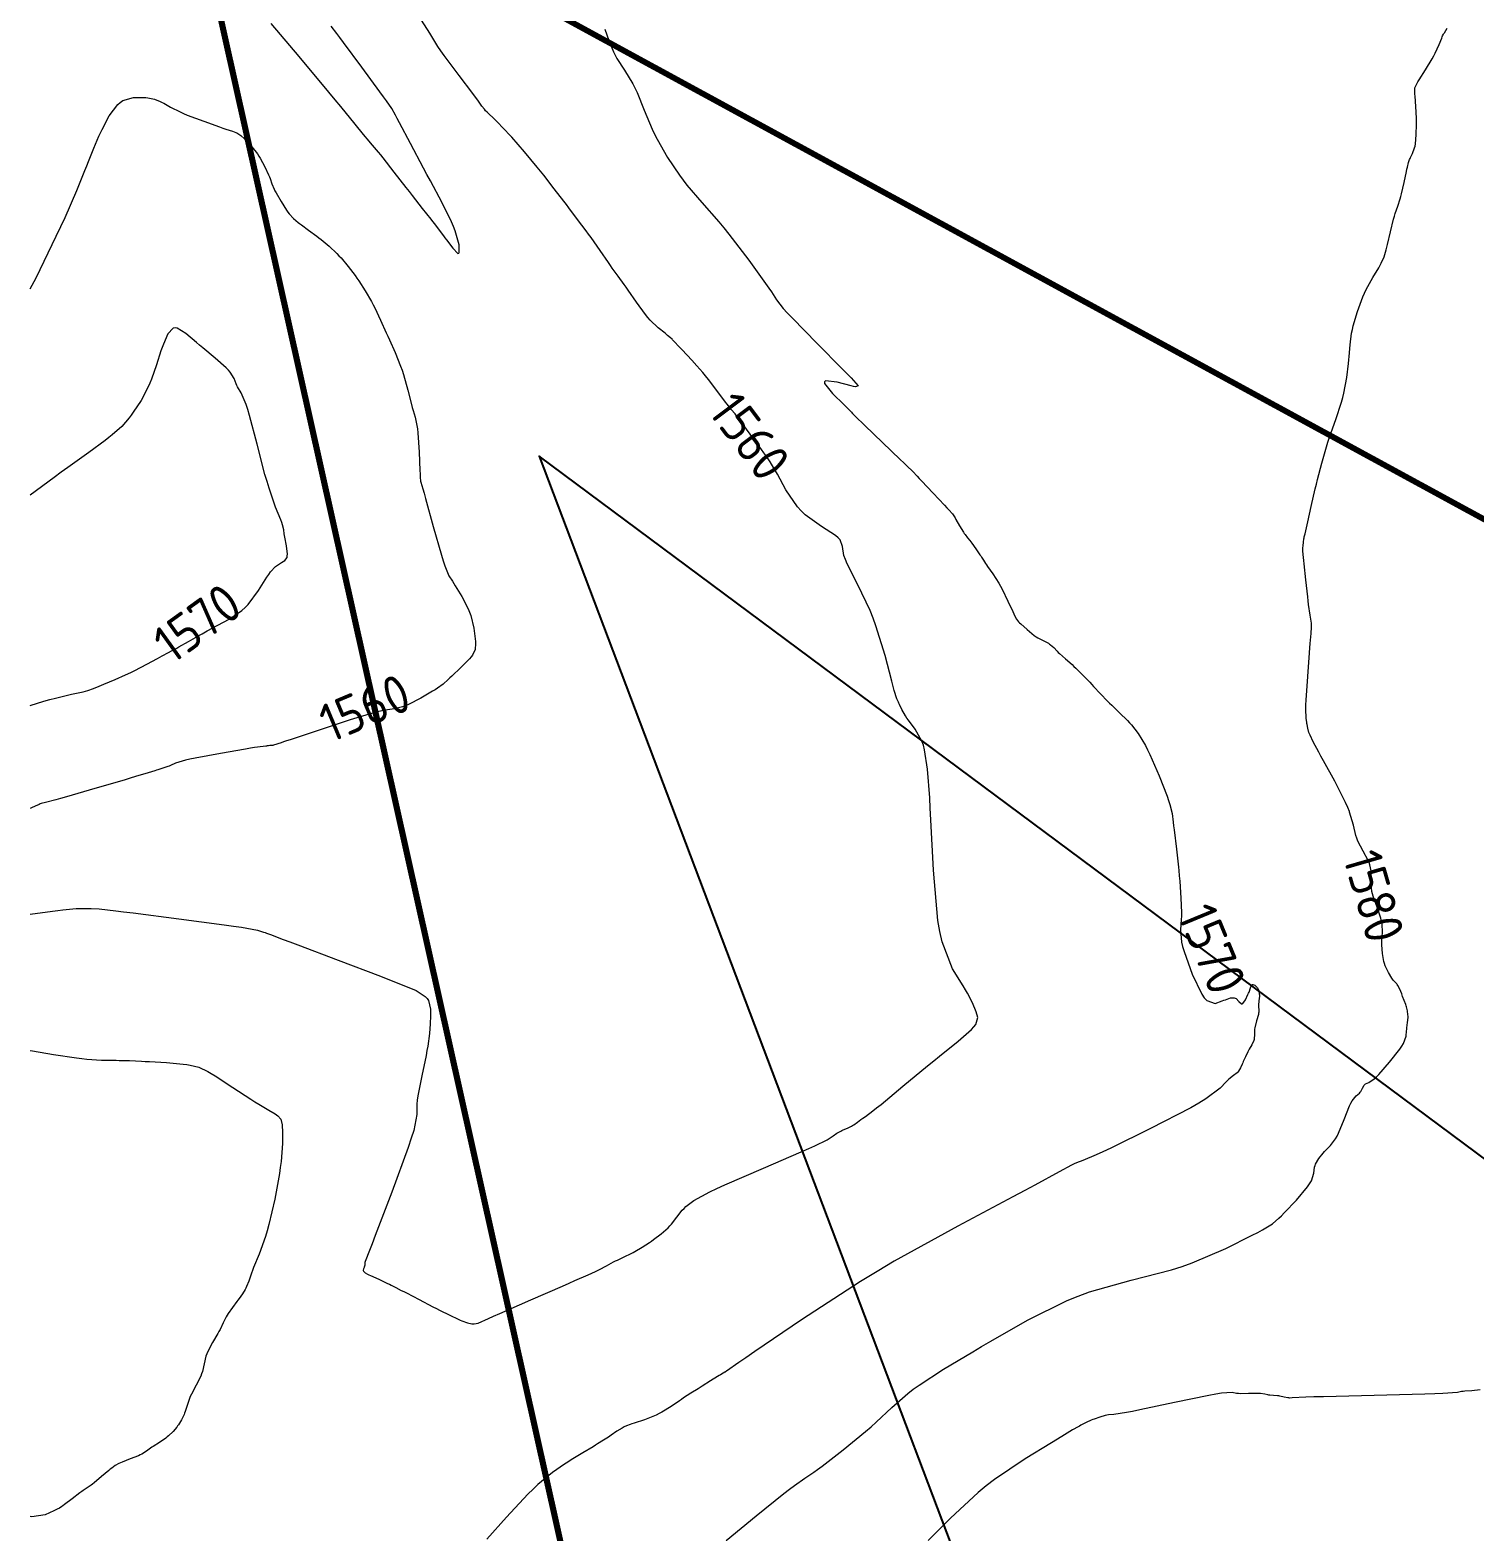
# Model space of a CAD drawing. Header units: millimetres. Extents: x 837477 to 838477, y 1189014 to 1191014.
# Drawn here: x 837476.5 to 837619.3, y 1190321.9 to 1190470.3 of the extents above; entities that cross this region are included whole.
import ezdxf

# ---------------------------------------------------------------- set-up
doc = ezdxf.new("R2010")
doc.units = ezdxf.units.MM
doc.header["$LTSCALE"] = 0.3
doc.layers.add('CORREDORVIA', color=94, linetype='Continuous', lineweight=80)
doc.layers.add('COTAS 10', color=252, linetype='Continuous', lineweight=9)
doc.layers.add('LINEA_DE_CEROS', color=61, linetype='Continuous')
doc.styles.get("Standard").update_dxf_attribs({"font": 'isocp2.shx', "bigfont": '@extfont2.shx'})

msp = doc.modelspace()

# ---------------------------------------------------------------- linework, layer by layer
at = {"layer": 'CORREDORVIA'}
msp.add_lwpolyline([(838157.033, 1190996.193), (838237.174, 1190821.339), (838237.001, 1190602.875), (838240.031, 1190437.198), (838223.537, 1190366.272), (838184.199, 1189898.277), (837734.304, 1190149.151), (837849.078, 1189569.699), (837751.159, 1189231.384), (837593.191, 1189234.399), (837695.481, 1189679.225), (837660.573, 1189835.358), (837597.737, 1190012.464), (837490.666, 1190492.599), (837964.301, 1190234.408), (838010.155, 1190346.41), (837974.613, 1190516.877), (837969.419, 1190653.334), (837963.574, 1190795.982), (837910.676, 1191000.965)], close=True, dxfattribs=at)
at = {"layer": 'COTAS 10'}
for points in [[(837476.514, 1190382.911), (837478.738, 1190383.233), (837479.268, 1190383.301), (837479.75, 1190383.358), (837481.088, 1190383.474), (837482.055, 1190383.497), (837482.303, 1190383.496), (837482.541, 1190383.491), (837483.329, 1190383.445), (837484.982, 1190383.254), (837485.765, 1190383.158), (837486.69, 1190383.044), (837491.207, 1190382.475), (837495.71, 1190381.88), (837496.626, 1190381.749), (837497.399, 1190381.633), (837498.995, 1190381.336), (837499.595, 1190381.148), (837499.739, 1190381.101), (837499.874, 1190381.055), (837500.282, 1190380.907), (837501.52, 1190380.436), (837502.178, 1190380.187), (837502.972, 1190379.887), (837506.98, 1190378.375), (837511.141, 1190376.79), (837512.032, 1190376.444), (837512.809, 1190376.137), (837514.673, 1190375.366), (837515.577, 1190374.777), (837515.749, 1190374.585), (837515.888, 1190374.381), (837516.105, 1190373.543), (837516.085, 1190372.611), (837516.073, 1190372.349), (837516.059, 1190372.084), (837515.984, 1190371.112), (837515.812, 1190369.873), (837515.736, 1190369.44), (837515.647, 1190368.968), (837515.225, 1190366.937), (837514.843, 1190364.962), (837514.781, 1190364.525), (837514.737, 1190364.136), (837514.734, 1190363.127), (837514.429, 1190361.527), (837514.195, 1190360.765), (837513.897, 1190359.864), (837512.277, 1190355.458), (837510.628, 1190351.174), (837510.311, 1190350.349), (837510.055, 1190349.681), (837509.633, 1190348.577), (837509.611, 1190348.492), (837509.603, 1190348.444), (837509.596, 1190348.352), (837509.591, 1190348.261), (837509.588, 1190348.237), (837509.586, 1190348.213), (837509.573, 1190348.132), (837509.549, 1190348.043), (837509.539, 1190348.015), (837509.529, 1190347.985), (837509.48, 1190347.864), (837509.444, 1190347.747), (837509.441, 1190347.72), (837509.442, 1190347.695), (837509.469, 1190347.625), (837509.522, 1190347.57), (837509.538, 1190347.554), (837509.555, 1190347.539), (837509.622, 1190347.482), (837509.875, 1190347.347), (837510.009, 1190347.282), (837510.171, 1190347.205), (837510.987, 1190346.826), (837511.85, 1190346.425), (837512.042, 1190346.334), (837512.213, 1190346.251), (837512.663, 1190346.025), (837513.207, 1190345.736), (837513.439, 1190345.615), (837513.706, 1190345.476), (837514.962, 1190344.822), (837516.332, 1190344.114), (837516.671, 1190343.941), (837516.993, 1190343.777), (837518.008, 1190343.269), (837518.822, 1190342.882), (837519.018, 1190342.795), (837519.2, 1190342.718), (837519.748, 1190342.512), (837520.19, 1190342.422), (837520.305, 1190342.417), (837520.418, 1190342.421), (837520.797, 1190342.508), (837521.812, 1190342.944), (837522.325, 1190343.169), (837522.939, 1190343.438), (837525.992, 1190344.783), (837529.12, 1190346.163), (837529.779, 1190346.453), (837530.35, 1190346.704), (837531.666, 1190347.28), (837532.393, 1190347.61), (837532.592, 1190347.706), (837532.79, 1190347.804), (837533.497, 1190348.176), (837534.19, 1190348.542), (837534.379, 1190348.638), (837534.568, 1190348.73), (837535.24, 1190349.043), (837535.916, 1190349.368), (837536.107, 1190349.468), (837536.299, 1190349.573), (837537.007, 1190349.991), (837537.732, 1190350.467), (837537.935, 1190350.608), (837538.139, 1190350.754), (837538.885, 1190351.317), (837539.58, 1190351.93), (837539.753, 1190352.108), (837539.916, 1190352.289), (837540.433, 1190352.97), (837540.971, 1190353.652), (837541.148, 1190353.834), (837541.337, 1190354.012), (837542.118, 1190354.63), (837543.697, 1190355.484), (837544.388, 1190355.811), (837545.19, 1190356.178), (837549.002, 1190357.83), (837552.723, 1190359.419), (837553.467, 1190359.746), (837554.086, 1190360.024), (837555.286, 1190360.62), (837555.672, 1190360.887), (837555.778, 1190360.958), (837555.884, 1190361.026), (837556.262, 1190361.262), (837556.648, 1190361.478), (837556.758, 1190361.535), (837556.87, 1190361.589), (837557.288, 1190361.774), (837557.702, 1190361.971), (837557.812, 1190362.034), (837557.92, 1190362.099), (837558.292, 1190362.365), (837558.633, 1190362.626), (837558.72, 1190362.689), (837558.805, 1190362.748), (837559.088, 1190362.925), (837559.814, 1190363.475), (837560.179, 1190363.769), (837560.614, 1190364.123), (837562.776, 1190365.914), (837565.211, 1190367.93), (837565.819, 1190368.427), (837566.398, 1190368.897), (837568.25, 1190370.372), (837569.558, 1190371.522), (837569.795, 1190371.787), (837569.978, 1190372.029), (837570.185, 1190372.711), (837570.009, 1190373.264), (837569.951, 1190373.426), (837569.889, 1190373.591), (837569.63, 1190374.218), (837569.159, 1190375.121), (837568.963, 1190375.46), (837568.739, 1190375.838), (837567.694, 1190377.524), (837566.654, 1190380.198), (837566.434, 1190381.198), (837566.242, 1190382.31), (837565.795, 1190387.267), (837565.551, 1190392.263), (837565.488, 1190393.4), (837565.427, 1190394.431), (837565.224, 1190397.267), (837564.922, 1190399.175), (837564.798, 1190399.622), (837564.657, 1190400.033), (837564.004, 1190401.221), (837563.334, 1190402.099), (837563.183, 1190402.314), (837563.047, 1190402.518), (837562.68, 1190403.152), (837562.439, 1190403.652), (837562.382, 1190403.77), (837562.33, 1190403.879), (837562.18, 1190404.203), (837561.927, 1190405.022), (837561.81, 1190405.443), (837561.673, 1190405.949), (837561.012, 1190408.481), (837560.116, 1190411.433), (837559.832, 1190412.203), (837559.531, 1190412.954), (837558.314, 1190415.496), (837557.281, 1190417.543), (837557.096, 1190417.982), (837556.955, 1190418.366), (837556.811, 1190419.287), (837556.581, 1190419.929), (837556.386, 1190420.136), (837556.133, 1190420.356), (837554.744, 1190421.256), (837553.816, 1190421.92), (837553.131, 1190422.409), (837552.737, 1190422.787), (837552.366, 1190423.191), (837551.218, 1190424.866), (837550.372, 1190426.414), (837550.191, 1190426.738), (837550.034, 1190427.017), (837549.661, 1190427.647), (837549.224, 1190428.269), (837549.026, 1190428.542), (837548.795, 1190428.859), (837547.683, 1190430.372), (837546.589, 1190431.844), (837546.369, 1190432.136), (837546.185, 1190432.377), (837545.82, 1190432.832), (837545.538, 1190433.175), (837545.406, 1190433.346), (837545.251, 1190433.55), (837544.499, 1190434.563), (837543.552, 1190435.789), (837543.275, 1190436.128), (837542.991, 1190436.466), (837542.414, 1190437.118), (837541.911, 1190437.686), (837540.971, 1190438.703), (837540.607, 1190439.093), (837540.236, 1190439.486), (837540.054, 1190439.667), (837540.007, 1190439.714), (837539.96, 1190439.759), (837539.802, 1190439.907), (837539.527, 1190440.142), (837539.407, 1190440.241), (837539.268, 1190440.355), (837538.607, 1190440.89), (837537.798, 1190441.662), (837537.566, 1190441.925), (837537.33, 1190442.209), (837536.446, 1190443.413), (837535.618, 1190444.626), (837535.416, 1190444.916), (837535.227, 1190445.185), (837534.643, 1190445.992), (837534.061, 1190446.793), (837533.872, 1190447.059), (837533.671, 1190447.344), (837532.847, 1190448.535), (837531.959, 1190449.808), (837531.718, 1190450.145), (837531.48, 1190450.475), (837530.635, 1190451.614), (837529.775, 1190452.744), (837529.527, 1190453.07), (837529.275, 1190453.401), (837528.326, 1190454.641), (837527.279, 1190455.975), (837526.965, 1190456.365), (837526.64, 1190456.764), (837525.377, 1190458.28), (837524.121, 1190459.722), (837523.8, 1190460.074), (837523.491, 1190460.406), (837522.471, 1190461.437), (837521.695, 1190462.195), (837521.54, 1190462.355), (837521.411, 1190462.494), (837521.159, 1190462.818), (837520.765, 1190463.393), (837520.546, 1190463.69), (837520.279, 1190464.047), (837518.918, 1190465.836), (837517.455, 1190467.805), (837517.124, 1190468.276), (837516.825, 1190468.714), (837516.011, 1190470.031), (837515.206, 1190471.308)], [(837500.327, 1190470.987), (837503.084, 1190467.697), (837506.002, 1190464.2), (837506.637, 1190463.434), (837507.198, 1190462.755), (837508.602, 1190461.033), (837509.426, 1190460.014), (837509.621, 1190459.779), (837509.801, 1190459.564), (837510.334, 1190458.958), (837510.931, 1190458.26), (837511.152, 1190457.988), (837511.396, 1190457.681), (837512.481, 1190456.288), (837513.666, 1190454.752), (837513.973, 1190454.356), (837514.272, 1190453.972), (837515.278, 1190452.689), (837516.112, 1190451.63), (837516.302, 1190451.387), (837516.476, 1190451.166), (837516.955, 1190450.547), (837517.383, 1190449.984), (837517.523, 1190449.797), (837517.673, 1190449.596), (837518.292, 1190448.761), (837518.801, 1190448.253), (837518.881, 1190448.259), (837518.935, 1190448.329), (837518.912, 1190449.11), (837518.536, 1190450.473), (837518.369, 1190450.911), (837518.173, 1190451.373), (837517.237, 1190453.26), (837516.079, 1190455.406), (837515.744, 1190456.033), (837515.402, 1190456.673), (837514.115, 1190459.102), (837513.023, 1190461.168), (837512.805, 1190461.58), (837512.623, 1190461.922), (837512.267, 1190462.578), (837511.738, 1190463.327), (837511.446, 1190463.727), (837511.092, 1190464.211), (837509.29, 1190466.656), (837507.48, 1190469.097), (837507.121, 1190469.579), (837506.823, 1190469.976), (837506.264, 1190470.707)], [(837533.333, 1190470.414), (837533.727, 1190469.279), (837534.188, 1190468.159), (837534.348, 1190467.843), (837534.522, 1190467.524), (837535.268, 1190466.348), (837536.077, 1190465.018), (837536.291, 1190464.601), (837536.501, 1190464.163), (837537.223, 1190462.408), (837537.995, 1190460.54), (837538.236, 1190460.03), (837538.49, 1190459.525), (837539.506, 1190457.729), (837540.694, 1190455.969), (837541.057, 1190455.486), (837541.433, 1190455.005), (837542.915, 1190453.286), (837544.583, 1190451.372), (837545.077, 1190450.769), (837545.585, 1190450.134), (837547.536, 1190447.574), (837549.199, 1190445.288), (837549.525, 1190444.825), (837549.794, 1190444.436), (837550.279, 1190443.644), (837550.96, 1190442.796), (837551.352, 1190442.371), (837551.832, 1190441.863), (837554.299, 1190439.345), (837556.771, 1190436.842), (837557.254, 1190436.345), (837557.649, 1190435.933), (837558.347, 1190435.152), (837558.108, 1190435.068), (837557.911, 1190435.095), (837557.658, 1190435.144), (837556.274, 1190435.502), (837555.14, 1190435.638), (837555.044, 1190435.546), (837555.043, 1190435.398), (837555.827, 1190434.396), (837556.965, 1190433.281), (837557.188, 1190433.062), (837557.37, 1190432.881), (837557.691, 1190432.549), (837557.759, 1190432.464), (837557.781, 1190432.439), (837557.805, 1190432.413), (837557.901, 1190432.313), (837558.403, 1190431.827), (837558.682, 1190431.558), (837559.021, 1190431.231), (837560.754, 1190429.563), (837562.509, 1190427.873), (837562.862, 1190427.532), (837563.158, 1190427.246), (837563.748, 1190426.671), (837564.191, 1190426.214), (837564.393, 1190426.003), (837564.631, 1190425.754), (837565.777, 1190424.549), (837566.905, 1190423.353), (837567.131, 1190423.11), (837567.319, 1190422.906), (837567.689, 1190422.487), (837567.871, 1190422.206), (837567.941, 1190422.09), (837568.021, 1190421.956), (837568.381, 1190421.33), (837568.753, 1190420.7), (837568.84, 1190420.564), (837568.921, 1190420.443), (837569.153, 1190420.143), (837569.395, 1190419.856), (837569.481, 1190419.744), (837569.575, 1190419.617), (837569.986, 1190419.04), (837570.383, 1190418.461), (837570.469, 1190418.334), (837570.545, 1190418.22), (837570.733, 1190417.927), (837570.948, 1190417.598), (837571.041, 1190417.461), (837571.148, 1190417.304), (837571.655, 1190416.573), (837572.251, 1190415.636), (837572.414, 1190415.35), (837572.577, 1190415.052), (837573.157, 1190413.877), (837573.635, 1190412.842), (837573.734, 1190412.632), (837573.818, 1190412.455), (837573.998, 1190412.09), (837574.212, 1190411.84), (837574.317, 1190411.736), (837574.442, 1190411.616), (837575.06, 1190411.053), (837575.765, 1190410.478), (837575.945, 1190410.349), (837576.118, 1190410.235), (837576.69, 1190409.932), (837577.165, 1190409.7), (837577.278, 1190409.63), (837577.381, 1190409.557), (837577.687, 1190409.271), (837578.016, 1190408.919), (837578.135, 1190408.805), (837578.266, 1190408.683), (837578.84, 1190408.18), (837579.5, 1190407.597), (837579.686, 1190407.424), (837579.873, 1190407.246), (837580.557, 1190406.563), (837581.246, 1190405.846), (837581.435, 1190405.646), (837581.625, 1190405.446), (837582.304, 1190404.721), (837583.006, 1190403.99), (837583.209, 1190403.787), (837583.417, 1190403.583), (837584.199, 1190402.842), (837584.973, 1190402.074), (837585.175, 1190401.853), (837585.373, 1190401.628), (837586.043, 1190400.783), (837586.745, 1190399.615), (837586.963, 1190399.187), (837587.191, 1190398.712), (837588.097, 1190396.616), (837588.888, 1190394.587), (837589.043, 1190394.155), (837589.17, 1190393.779), (837589.397, 1190392.889), (837589.488, 1190392.029), (837589.529, 1190391.671), (837589.577, 1190391.262), (837589.807, 1190389.356), (837590.007, 1190387.578), (837590.044, 1190387.249), (837590.096, 1190386.713), (837590.142, 1190386.198), (837590.259, 1190384.509), (837590.299, 1190383.086), (837590.296, 1190382.737), (837590.288, 1190382.409), (837590.211, 1190381.388), (837590.315, 1190380.173), (837590.422, 1190379.722), (837590.562, 1190379.221), (837591.351, 1190376.996), (837592.315, 1190375.002), (837592.567, 1190374.646), (837592.811, 1190374.374), (837593.635, 1190374.102), (837594.341, 1190374.356), (837594.511, 1190374.417), (837594.669, 1190374.472), (837595.149, 1190374.638), (837595.525, 1190374.667), (837595.619, 1190374.636), (837595.707, 1190374.59), (837595.988, 1190374.284), (837596.24, 1190374.059), (837596.311, 1190374.063), (837596.382, 1190374.095), (837596.643, 1190374.453), (837596.879, 1190374.969), (837596.934, 1190375.102), (837596.985, 1190375.23), (837597.132, 1190375.654), (837597.271, 1190375.932), (837597.317, 1190375.968), (837597.366, 1190375.986), (837597.569, 1190375.903), (837597.764, 1190375.695), (837597.808, 1190375.635), (837597.847, 1190375.572), (837597.953, 1190375.336), (837598.002, 1190375.037), (837598.006, 1190374.935), (837598.006, 1190374.825), (837597.969, 1190374.359), (837597.928, 1190373.913), (837597.925, 1190373.815), (837597.925, 1190373.729), (837597.956, 1190373.511), (837597.956, 1190373.249), (837597.937, 1190373.134), (837597.909, 1190373.001), (837597.74, 1190372.37), (837597.57, 1190371.701), (837597.542, 1190371.545), (837597.521, 1190371.401), (837597.515, 1190370.983), (837597.504, 1190370.63), (837597.48, 1190370.526), (837597.448, 1190370.42), (837597.257, 1190370.017), (837597.01, 1190369.579), (837596.943, 1190369.451), (837596.876, 1190369.321), (837596.636, 1190368.828), (837596.417, 1190368.349), (837596.364, 1190368.228), (837596.313, 1190368.111), (837596.154, 1190367.729), (837595.96, 1190367.398), (837595.887, 1190367.314), (837595.806, 1190367.233), (837595.445, 1190366.966), (837594.993, 1190366.623), (837594.854, 1190366.495), (837594.711, 1190366.351), (837594.145, 1190365.712), (837592.724, 1190364.655), (837592.04, 1190364.249), (837591.231, 1190363.793), (837587.262, 1190361.738), (837583.323, 1190359.807), (837582.532, 1190359.43), (837581.872, 1190359.122), (837580.574, 1190358.579), (837579.938, 1190358.345), (837579.696, 1190358.232), (837579.426, 1190358.098), (837578.212, 1190357.439), (837575.826, 1190356.136), (837574.817, 1190355.595), (837573.658, 1190354.977), (837568.212, 1190352.095), (837561.927, 1190348.61), (837560.239, 1190347.611), (837558.573, 1190346.598), (837552.743, 1190342.817), (837548.151, 1190339.684), (837547.266, 1190339.079), (837546.548, 1190338.588), (837545.351, 1190337.763), (837545.238, 1190337.682), (837545.203, 1190337.659), (837545.167, 1190337.637), (837545.025, 1190337.559), (837544.74, 1190337.393), (837544.613, 1190337.315), (837544.466, 1190337.224), (837543.762, 1190336.779), (837542.953, 1190336.266), (837542.74, 1190336.132), (837542.532, 1190336.001), (837541.817, 1190335.556), (837541.103, 1190335.098), (837540.895, 1190334.959), (837540.683, 1190334.816), (837539.88, 1190334.253), (837538.968, 1190333.69), (837538.687, 1190333.547), (837538.393, 1190333.408), (837537.231, 1190332.952), (837536.203, 1190332.604), (837535.994, 1190332.534), (837535.818, 1190332.475), (837535.457, 1190332.357), (837535.224, 1190332.245), (837535.129, 1190332.189), (837535.021, 1190332.124), (837534.518, 1190331.8), (837533.956, 1190331.426), (837533.81, 1190331.329), (837533.667, 1190331.235), (837533.188, 1190330.92), (837532.6, 1190330.548), (837532.389, 1190330.419), (837532.157, 1190330.278), (837531.145, 1190329.676), (837529.986, 1190328.965), (837529.66, 1190328.757), (837529.333, 1190328.542), (837528.136, 1190327.726), (837526.704, 1190326.532), (837526.228, 1190326.081), (837525.719, 1190325.577), (837523.595, 1190323.319), (837521.648, 1190321.151)], [(837545.32, 1190321.005), (837548.279, 1190323.432), (837551.021, 1190325.642), (837551.586, 1190326.085), (837552.067, 1190326.455), (837553.102, 1190327.181), (837553.974, 1190327.759), (837554.352, 1190328.036), (837554.79, 1190328.363), (837556.862, 1190329.966), (837559.097, 1190331.784), (837559.637, 1190332.247), (837560.142, 1190332.692), (837561.685, 1190334.153), (837563.268, 1190335.552), (837563.8, 1190335.958), (837564.372, 1190336.372), (837566.775, 1190337.936), (837569.673, 1190339.663), (837570.557, 1190340.181), (837571.476, 1190340.716), (837575.091, 1190342.788), (837579.004, 1190344.722), (837580.111, 1190345.168), (837581.229, 1190345.577), (837585.353, 1190346.733), (837589.337, 1190347.765), (837590.367, 1190348.096), (837591.364, 1190348.446), (837594.7, 1190349.871), (837597.308, 1190351.189), (837597.846, 1190351.47), (837598.305, 1190351.716), (837599.297, 1190352.304), (837599.947, 1190352.88), (837600.19, 1190353.118), (837600.46, 1190353.39), (837601.662, 1190354.657), (837602.768, 1190355.972), (837602.977, 1190356.274), (837603.144, 1190356.549), (837603.398, 1190357.319), (837603.462, 1190357.906), (837603.509, 1190358.065), (837603.568, 1190358.223), (837603.89, 1190358.784), (837604.312, 1190359.314), (837604.435, 1190359.453), (837604.561, 1190359.589), (837605.038, 1190360.05), (837605.546, 1190360.715), (837605.691, 1190360.978), (837605.839, 1190361.276), (837606.389, 1190362.639), (837606.917, 1190363.964), (837607.05, 1190364.238), (837607.177, 1190364.472), (837607.589, 1190364.98), (837607.912, 1190365.245), (837607.983, 1190365.324), (837608.046, 1190365.407), (837608.206, 1190365.73), (837608.365, 1190366.023), (837608.428, 1190366.086), (837608.498, 1190366.142), (837608.819, 1190366.282), (837609.362, 1190366.643), (837609.572, 1190366.839), (837609.809, 1190367.076), (837610.882, 1190368.279), (837611.889, 1190369.569), (837612.085, 1190369.862), (837612.245, 1190370.127), (837612.52, 1190370.851), (837612.565, 1190371.39), (837612.58, 1190371.539), (837612.595, 1190371.687), (837612.659, 1190372.219), (837612.698, 1190372.719), (837612.698, 1190372.847), (837612.693, 1190372.971), (837612.635, 1190373.379), (837612.534, 1190373.763), (837612.502, 1190373.871), (837612.468, 1190373.981), (837612.33, 1190374.383), (837612.169, 1190374.802), (837612.122, 1190374.921), (837612.072, 1190375.043), (837611.882, 1190375.495), (837611.691, 1190375.885), (837611.642, 1190375.967), (837611.594, 1190376.038), (837611.434, 1190376.2), (837611.239, 1190376.399), (837611.169, 1190376.493), (837611.092, 1190376.604), (837610.757, 1190377.143), (837610.435, 1190377.831), (837610.367, 1190378.035), (837610.308, 1190378.244), (837610.171, 1190379.051), (837610.122, 1190379.883), (837610.12, 1190380.108), (837610.122, 1190380.332), (837610.167, 1190381.121), (837610.132, 1190381.977), (837610.083, 1190382.243), (837610.017, 1190382.521), (837609.638, 1190383.627), (837609.249, 1190384.692), (837609.176, 1190384.943), (837609.12, 1190385.175), (837609.044, 1190385.857), (837609.063, 1190386.405), (837609.066, 1190386.553), (837609.068, 1190386.7), (837609.066, 1190387.215), (837608.938, 1190387.817), (837608.861, 1190388.018), (837608.765, 1190388.233), (837608.265, 1190389.137), (837607.739, 1190390.143), (837607.627, 1190390.424), (837607.529, 1190390.706), (837607.295, 1190391.729), (837606.927, 1190393.019), (837606.911, 1190393.059), (837606.745, 1190393.468), (837606.528, 1190393.957), (837605.453, 1190396.057), (837604.334, 1190398.093), (837604.089, 1190398.543), (837603.873, 1190398.943), (837603.325, 1190399.975), (837603.022, 1190400.609), (837602.959, 1190400.759), (837602.906, 1190400.898), (837602.792, 1190401.305), (837602.733, 1190401.66), (837602.715, 1190401.766), (837602.696, 1190401.875), (837602.621, 1190402.299), (837602.597, 1190403.201), (837602.61, 1190403.613), (837602.632, 1190404.094), (837602.782, 1190406.416), (837602.962, 1190408.76), (837603.003, 1190409.255), (837603.039, 1190409.685), (837603.138, 1190410.68), (837603.168, 1190411.299), (837603.16, 1190411.491), (837603.146, 1190411.691), (837603.04, 1190412.489), (837602.879, 1190413.546), (837602.831, 1190413.91), (837602.781, 1190414.304), (837602.588, 1190415.988), (837602.422, 1190417.569), (837602.389, 1190417.899), (837602.363, 1190418.183), (837602.314, 1190418.82), (837602.314, 1190419.156), (837602.324, 1190419.344), (837602.36, 1190419.689), (837602.413, 1190420.029), (837602.429, 1190420.121), (837602.447, 1190420.212), (837602.518, 1190420.53), (837602.659, 1190421.131), (837602.72, 1190421.4), (837602.792, 1190421.712), (837603.131, 1190423.212), (837603.537, 1190424.959), (837603.65, 1190425.429), (837603.764, 1190425.892), (837604.177, 1190427.512), (837604.642, 1190429.133), (837604.788, 1190429.596), (837604.942, 1190430.066), (837605.56, 1190431.814), (837606.133, 1190433.541), (837606.258, 1190433.997), (837606.368, 1190434.443), (837606.644, 1190435.974), (837606.805, 1190437.365), (837606.842, 1190437.723), (837606.875, 1190438.068), (837606.97, 1190439.217), (837607.127, 1190440.373), (837607.2, 1190440.724), (837607.286, 1190441.088), (837607.701, 1190442.512), (837608.238, 1190443.943), (837608.4, 1190444.311), (837608.567, 1190444.666), (837609.222, 1190445.85), (837609.812, 1190446.837), (837609.94, 1190447.069), (837610.052, 1190447.283), (837610.326, 1190447.908), (837610.53, 1190448.596), (837610.597, 1190448.849), (837610.669, 1190449.13), (837610.968, 1190450.374), (837611.278, 1190451.633), (837611.356, 1190451.922), (837611.432, 1190452.187), (837611.678, 1190452.931), (837611.913, 1190453.642), (837611.981, 1190453.886), (837612.051, 1190454.149), (837612.313, 1190455.27), (837612.546, 1190456.332), (837612.597, 1190456.559), (837612.641, 1190456.756), (837612.755, 1190457.224), (837612.86, 1190457.531), (837612.901, 1190457.626), (837612.946, 1190457.727), (837613.148, 1190458.126), (837613.347, 1190458.668), (837613.389, 1190458.859), (837613.426, 1190459.066), (837613.513, 1190459.961), (837613.536, 1190461.007), (837613.532, 1190461.31), (837613.524, 1190461.618), (837613.458, 1190462.78), (837613.389, 1190463.789), (837613.379, 1190464), (837613.373, 1190464.183), (837613.385, 1190464.599), (837613.566, 1190465.012), (837613.666, 1190465.192), (837613.789, 1190465.4), (837614.414, 1190466.392), (837615.09, 1190467.493), (837615.245, 1190467.77), (837615.387, 1190468.036), (837615.78, 1190468.896), (837616.027, 1190469.527), (837616.076, 1190469.649), (837616.116, 1190469.748), (837616.191, 1190469.912), (837616.242, 1190469.979), (837616.267, 1190470.017), (837616.297, 1190470.063), (837616.445, 1190470.299), (837616.558, 1190470.522)], [(837476.514, 1190444.761), (837477.114, 1190445.838), (837479.105, 1190449.942), (837479.562, 1190450.912), (837479.977, 1190451.811), (837481.133, 1190454.459), (837481.929, 1190456.429), (837482.118, 1190456.9), (837482.292, 1190457.339), (837482.807, 1190458.658), (837483.301, 1190459.821), (837483.462, 1190460.161), (837483.633, 1190460.51), (837484.339, 1190461.837), (837485.177, 1190462.957), (837485.432, 1190463.175), (837485.696, 1190463.352), (837486.73, 1190463.662), (837487.717, 1190463.665), (837487.951, 1190463.649), (837488.169, 1190463.627), (837488.815, 1190463.486), (837489.386, 1190463.252), (837489.556, 1190463.171), (837489.732, 1190463.083), (837490.41, 1190462.704), (837491.347, 1190462.231), (837491.685, 1190462.083), (837492.058, 1190461.927), (837493.689, 1190461.304), (837495.251, 1190460.744), (837495.581, 1190460.629), (837495.865, 1190460.531), (837496.521, 1190460.319), (837496.867, 1190460.195), (837496.957, 1190460.152), (837497.044, 1190460.106), (837497.338, 1190459.907), (837497.674, 1190459.599), (837497.788, 1190459.484), (837497.912, 1190459.356), (837498.436, 1190458.787), (837498.989, 1190458.085), (837499.131, 1190457.874), (837499.269, 1190457.656), (837499.727, 1190456.805), (837500.094, 1190456.001), (837500.174, 1190455.812), (837500.245, 1190455.638), (837500.423, 1190455.128), (837500.631, 1190454.606), (837500.721, 1190454.423), (837500.825, 1190454.224), (837501.316, 1190453.366), (837501.858, 1190452.523), (837501.994, 1190452.332), (837502.124, 1190452.16), (837502.541, 1190451.695), (837503.001, 1190451.31), (837503.158, 1190451.189), (837503.328, 1190451.061), (837504.046, 1190450.546), (837504.844, 1190449.963), (837505.064, 1190449.793), (837505.283, 1190449.619), (837506.071, 1190448.958), (837506.837, 1190448.234), (837507.043, 1190448.02), (837507.246, 1190447.8), (837507.957, 1190446.959), (837508.637, 1190446.054), (837508.821, 1190445.794), (837509.003, 1190445.53), (837509.644, 1190444.542), (837510.258, 1190443.483), (837510.423, 1190443.174), (837510.585, 1190442.858), (837511.154, 1190441.658), (837511.713, 1190440.408), (837511.869, 1190440.06), (837512.026, 1190439.711), (837512.597, 1190438.443), (837513.139, 1190437.098), (837513.276, 1190436.7), (837513.409, 1190436.29), (837513.844, 1190434.719), (837514.201, 1190433.309), (837514.285, 1190433.001), (837514.362, 1190432.73), (837514.587, 1190432.048), (837514.754, 1190431.248), (837514.796, 1190430.903), (837514.835, 1190430.503), (837514.96, 1190428.61), (837515.051, 1190426.798), (837515.069, 1190426.449), (837515.084, 1190426.167), (837515.112, 1190425.698), (837515.12, 1190425.667), (837515.122, 1190425.661), (837515.125, 1190425.655), (837515.136, 1190425.642), (837515.332, 1190424.966), (837515.451, 1190424.542), (837515.599, 1190424.015), (837516.365, 1190421.261), (837517.179, 1190418.43), (837517.356, 1190417.856), (837517.513, 1190417.373), (837517.903, 1190416.385), (837518.253, 1190415.83), (837518.383, 1190415.62), (837518.529, 1190415.385), (837519.176, 1190414.334), (837519.812, 1190413.118), (837519.95, 1190412.78), (837520.071, 1190412.442), (837520.372, 1190411.215), (837520.51, 1190410.139), (837520.528, 1190409.896), (837520.538, 1190409.677), (837520.504, 1190409.083), (837520.234, 1190408.542), (837520.096, 1190408.356), (837519.929, 1190408.155), (837519.098, 1190407.297), (837518.212, 1190406.463), (837518.012, 1190406.276), (837517.831, 1190406.108), (837517.341, 1190405.663), (837516.781, 1190405.256), (837516.557, 1190405.113), (837516.302, 1190404.957), (837515.131, 1190404.283), (837513.902, 1190403.657), (837513.61, 1190403.531), (837513.339, 1190403.426), (837512.539, 1190403.218), (837511.851, 1190403.121), (837511.652, 1190403.087), (837511.449, 1190403.049), (837510.684, 1190402.886), (837509.359, 1190402.506), (837508.802, 1190402.333), (837508.163, 1190402.129), (837505.171, 1190401.147), (837502.319, 1190400.198), (837501.769, 1190400.016), (837501.576, 1190399.953), (837501.322, 1190399.868), (837500.572, 1190399.627), (837500.495, 1190399.615), (837500.472, 1190399.612), (837500.448, 1190399.61), (837500.358, 1190399.605), (837500.26, 1190399.599), (837500.231, 1190399.596), (837500.202, 1190399.592), (837500.092, 1190399.574), (837499.938, 1190399.552), (837499.882, 1190399.545), (837499.82, 1190399.538), (837499.545, 1190399.511), (837498.708, 1190399.388), (837498.292, 1190399.32), (837497.796, 1190399.238), (837495.336, 1190398.819), (837492.839, 1190398.358), (837492.318, 1190398.249), (837491.872, 1190398.148), (837490.879, 1190397.852), (837490.381, 1190397.628), (837490.247, 1190397.572), (837490.115, 1190397.52), (837489.653, 1190397.356), (837489.152, 1190397.198), (837488.996, 1190397.149), (837488.831, 1190397.097), (837488.174, 1190396.894), (837486.94, 1190396.524), (837486.411, 1190396.367), (837485.802, 1190396.186), (837482.929, 1190395.339), (837480.111, 1190394.518), (837479.537, 1190394.355), (837479.052, 1190394.219), (837478.044, 1190393.959), (837477.628, 1190393.858), (837477.516, 1190393.822), (837477.405, 1190393.783), (837477.017, 1190393.615), (837476.668, 1190393.444), (837476.581, 1190393.403), (837476.514, 1190393.372)], [(837476.514, 1190403.565), (837477.892, 1190403.969), (837478.479, 1190404.131), (837479.023, 1190404.277), (837480.623, 1190404.663), (837481.756, 1190404.92), (837482.005, 1190404.983), (837482.226, 1190405.044), (837482.792, 1190405.238), (837483.351, 1190405.481), (837483.568, 1190405.572), (837483.812, 1190405.674), (837484.918, 1190406.128), (837485.95, 1190406.576), (837486.181, 1190406.676), (837486.524, 1190406.837), (837486.863, 1190407.001), (837488.066, 1190407.628), (837489.113, 1190408.203), (837489.355, 1190408.336), (837489.576, 1190408.456), (837490.203, 1190408.795), (837490.805, 1190409.123), (837491.011, 1190409.237), (837491.234, 1190409.36), (837492.181, 1190409.891), (837493.108, 1190410.413), (837493.318, 1190410.532), (837493.508, 1190410.639), (837494.025, 1190410.934), (837494.594, 1190411.244), (837494.817, 1190411.362), (837495.068, 1190411.494), (837496.209, 1190412.083), (837497.457, 1190412.934), (837497.775, 1190413.23), (837498.082, 1190413.552), (837499.092, 1190414.934), (837499.92, 1190416.242), (837500.112, 1190416.516), (837500.287, 1190416.754), (837500.783, 1190417.296), (837501.16, 1190417.566), (837501.26, 1190417.631), (837501.357, 1190417.692), (837501.692, 1190417.877), (837501.912, 1190418.199), (837501.938, 1190418.345), (837501.948, 1190418.517), (837501.854, 1190419.345), (837501.696, 1190420.189), (837501.664, 1190420.371), (837501.639, 1190420.53), (837501.591, 1190420.916), (837501.461, 1190421.406), (837501.383, 1190421.63), (837501.286, 1190421.893), (837500.788, 1190423.164), (837500.13, 1190425.045), (837499.934, 1190425.694), (837499.731, 1190426.397), (837498.947, 1190429.396), (837498.204, 1190432.215), (837498.028, 1190432.805), (837497.864, 1190433.313), (837497.377, 1190434.457), (837497.023, 1190435.045), (837496.943, 1190435.201), (837496.871, 1190435.355), (837496.673, 1190435.889), (837496.3, 1190436.511), (837496.116, 1190436.719), (837495.897, 1190436.944), (837494.819, 1190437.889), (837493.579, 1190438.903), (837493.259, 1190439.172), (837492.949, 1190439.436), (837491.915, 1190440.344), (837491.051, 1190440.868), (837490.849, 1190440.889), (837490.663, 1190440.856), (837490.124, 1190440.292), (837489.692, 1190439.269), (837489.573, 1190438.947), (837489.454, 1190438.608), (837489.026, 1190437.245), (837488.529, 1190435.809), (837488.367, 1190435.424), (837488.194, 1190435.044), (837487.48, 1190433.717), (837486.71, 1190432.537), (837486.502, 1190432.25), (837486.297, 1190431.98), (837485.574, 1190431.147), (837484.646, 1190430.314), (837484.312, 1190430.043), (837483.944, 1190429.756), (837482.335, 1190428.575), (837480.259, 1190427.09), (837479.597, 1190426.612), (837478.898, 1190426.105), (837476.514, 1190424.363)], [(837476.514, 1190369.45), (837476.772, 1190369.407), (837478.83, 1190369.063), (837481.112, 1190368.716), (837481.648, 1190368.649), (837482.142, 1190368.595), (837483.583, 1190368.501), (837484.719, 1190368.485), (837485.021, 1190368.479), (837485.319, 1190368.473), (837486.347, 1190368.445), (837487.514, 1190368.396), (837487.898, 1190368.376), (837488.309, 1190368.353), (837490.011, 1190368.247), (837491.638, 1190368.105), (837492.001, 1190368.06), (837492.326, 1190368.011), (837493.181, 1190367.815), (837494.068, 1190367.376), (837494.413, 1190367.176), (837494.8, 1190366.941), (837496.558, 1190365.806), (837498.341, 1190364.635), (837498.745, 1190364.377), (837499.11, 1190364.149), (837500.104, 1190363.563), (837500.735, 1190363.182), (837500.872, 1190363.083), (837500.991, 1190362.986), (837501.284, 1190362.659), (837501.424, 1190362.103), (837501.447, 1190361.863), (837501.463, 1190361.585), (837501.464, 1190360.268), (837501.319, 1190358.471), (837501.243, 1190357.89), (837501.152, 1190357.273), (837500.694, 1190354.746), (837500.119, 1190352.232), (837499.954, 1190351.624), (837499.787, 1190351.054), (837499.163, 1190349.311), (837498.614, 1190347.995), (837498.494, 1190347.694), (837498.388, 1190347.42), (837498.121, 1190346.658), (837497.918, 1190346.107), (837497.853, 1190345.965), (837497.784, 1190345.829), (837497.503, 1190345.378), (837497.167, 1190344.918), (837497.063, 1190344.777), (837496.955, 1190344.63), (837496.525, 1190344.046), (837496.105, 1190343.433), (837496.003, 1190343.267), (837495.908, 1190343.103), (837495.615, 1190342.521), (837495.298, 1190341.876), (837495.188, 1190341.672), (837495.067, 1190341.456), (837494.55, 1190340.581), (837494.068, 1190339.68), (837493.97, 1190339.447), (837493.887, 1190339.222), (837493.716, 1190338.468), (837493.552, 1190337.715), (837493.474, 1190337.489), (837493.381, 1190337.257), (837492.927, 1190336.359), (837492.457, 1190335.477), (837492.353, 1190335.255), (837492.262, 1190335.043), (837492.028, 1190334.357), (837491.849, 1190333.76), (837491.791, 1190333.604), (837491.73, 1190333.451), (837491.482, 1190332.932), (837491.19, 1190332.454), (837491.102, 1190332.327), (837491.01, 1190332.202), (837490.65, 1190331.771), (837490.211, 1190331.355), (837490.069, 1190331.24), (837489.919, 1190331.124), (837489.301, 1190330.705), (837488.693, 1190330.316), (837488.548, 1190330.219), (837488.414, 1190330.126), (837488.013, 1190329.831), (837487.564, 1190329.553), (837487.399, 1190329.471), (837487.217, 1190329.387), (837486.41, 1190329.066), (837485.624, 1190328.764), (837485.453, 1190328.693), (837485.304, 1190328.627), (837484.935, 1190328.431), (837484.583, 1190328.162), (837484.443, 1190328.05), (837484.286, 1190327.921), (837483.566, 1190327.32), (837482.842, 1190326.72), (837482.681, 1190326.592), (837482.538, 1190326.48), (837482.165, 1190326.213), (837481.776, 1190325.949), (837481.623, 1190325.839), (837481.45, 1190325.712), (837480.661, 1190325.121), (837479.914, 1190324.557), (837479.768, 1190324.448), (837479.648, 1190324.359), (837479.433, 1190324.205), (837479.188, 1190324.09), (837479.049, 1190324.025), (837478.88, 1190323.946), (837478.013, 1190323.539), (837476.689, 1190323.358), (837476.514, 1190323.382)], [(837619.845, 1190335.906), (837618.996, 1190335.793), (837618.303, 1190335.765), (837618.143, 1190335.751), (837617.999, 1190335.735), (837617.595, 1190335.653), (837616.14, 1190335.546), (837615.333, 1190335.514), (837614.351, 1190335.48), (837609.344, 1190335.345), (837604.358, 1190335.222), (837603.39, 1190335.194), (837602.601, 1190335.17), (837601.238, 1190335.107), (837600.997, 1190335.093), (837600.915, 1190335.099), (837600.826, 1190335.11), (837600.45, 1190335.187), (837600.036, 1190335.275), (837599.923, 1190335.294), (837599.812, 1190335.309), (837599.414, 1190335.343), (837599.042, 1190335.374), (837598.946, 1190335.388), (837598.853, 1190335.403), (837598.541, 1190335.478), (837598.119, 1190335.54), (837597.956, 1190335.548), (837597.773, 1190335.552), (837596.946, 1190335.53), (837596.115, 1190335.517), (837595.93, 1190335.527), (837595.764, 1190335.541), (837595.325, 1190335.641), (837594.261, 1190335.572), (837593.701, 1190335.48), (837593.025, 1190335.357), (837589.624, 1190334.65), (837586.178, 1190333.913), (837585.474, 1190333.771), (837584.878, 1190333.656), (837583.63, 1190333.465), (837583.087, 1190333.417), (837582.935, 1190333.392), (837582.783, 1190333.361), (837582.229, 1190333.208), (837581.684, 1190333.011), (837581.537, 1190332.953), (837581.392, 1190332.893), (837580.883, 1190332.663), (837580.375, 1190332.404), (837580.23, 1190332.326), (837580.085, 1190332.245), (837579.545, 1190331.931), (837578.492, 1190331.294), (837577.476, 1190330.678), (837574.859, 1190329.092), (837571.829, 1190327.041), (837571.023, 1190326.417), (837570.23, 1190325.768), (837567.484, 1190323.219), (837565.29, 1190320.991)]]:
    msp.add_lwpolyline(points, dxfattribs=at)
at = {"layer": 'LINEA_DE_CEROS', "elevation": 1705.277}
msp.add_lwpolyline([(838041.852, 1190952.651), (838036.556, 1190637.066), (838092.197, 1190318.419), (838154.509, 1189961.569), (837526.844, 1190428.193), (837754.279, 1189827.032), (837723.495, 1189335.311)], dxfattribs=at)

# ---------------------------------------------------------------- texts
at = {"layer": 'COTAS 10', "char_height": 3.8, "attachment_point": 7}
for s, insert, rotation in [('1560', (837543.417, 1190432.614), 306.87995), ('1570', (837490.544, 1190407.547), 35.80671), ('1560', (837506.188, 1190399.826), 22.7418), ('1580', (837606.232, 1190388.55), 286.0761), ('1570', (837589.89, 1190382.884), 292.43459)]:
    msp.add_mtext(s, dxfattribs=dict(at, insert=insert, rotation=rotation))

doc.saveas('drawing.dxf')
